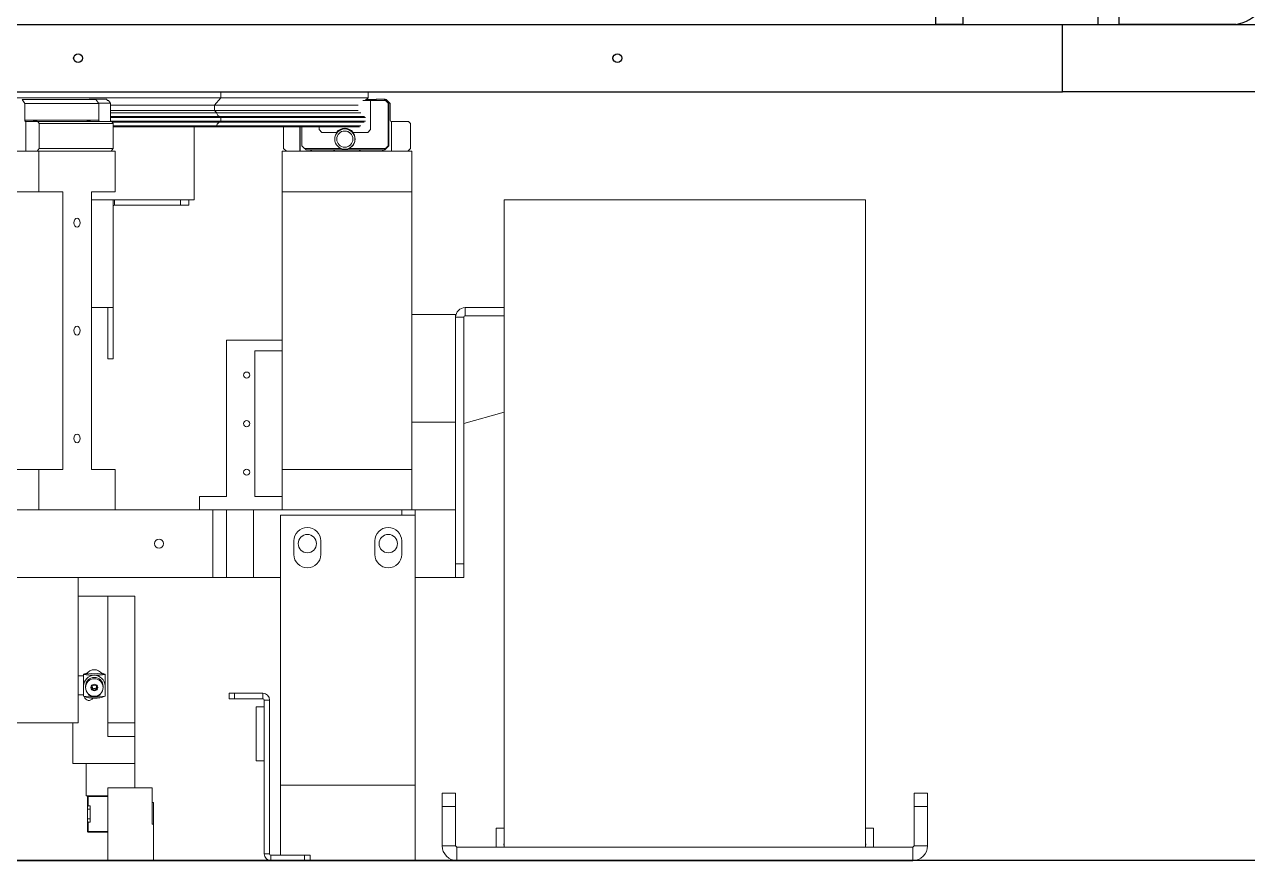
# Model space of a CAD drawing. Extents: x 500 to 100500, y -14500 to 21140.
# Drawn here: x 7866.6 to 8320.2, y -7569 to -7259 of the extents above; entities that cross this region are included whole.
import ezdxf

# ---------------------------------------------------------------- set-up
doc = ezdxf.new("R2010")
doc.units = 0
doc.linetypes.add('SLD-Solid', pattern=[0])
doc.layers.get('0').update_dxf_attribs({"linetype": 'CONTINUOUS'})
doc.layers.add('M06SMMF-001B', color=7, linetype='CONTINUOUS')
doc.layers.add('MODEL', color=7, linetype='SLD-Solid', lineweight=15)

# ---------------------------------------------------------------- blocks, each defined once
blk = doc.blocks.new('KFASDF')
blk.add_line((83405.77, -110483.79), (79585.77, -110483.79))
blk = doc.blocks.new('KCA$Cef715743')
at = {"layer": 'M06SMMF-001B', "color": 1}
blk.add_line((175.5, 3), (1394.5, 3), dxfattribs=at)
at = {"layer": 'MODEL', "color": 1}
for p, q in [((1450, 288), (1450, 313)), ((1450, 288), (120, 288)), ((1137.91, 285.8), (785, 285.8)), ((1137.91, 285.8), (1135.57, 283.1)), ((1137.91, 288), (1137.91, 285.8)), ((1192.5, 285.8), (1137.91, 285.8)), ((1191.5, 284.8), (1192.5, 285.8)), ((1192.5, 285.8), (1192.5, 288)), ((1570, 288), (1450, 288)), ((1065.25, 283.7), (1064.24, 285.2)), ((1064.24, 285.2), (1091.55, 285.2)), ((1065.25, 277.5), (1065.25, 283.7)), ((1065.25, 283.7), (1092.65, 283.7)), ((1089.08, 285.2), (1089.08, 285.3)), ((1089.08, 285.3), (1091.21, 285.3)), ((1091.21, 285.3), (1091.29, 285.2)), ((1095.54, 285.3), (1091.21, 285.3)), ((1091.55, 285.2), (1092.65, 283.7)), ((1096.98, 283.8), (1092.58, 283.8)), ((1092.65, 283.7), (1092.65, 277.5)), ((1095.54, 285.3), (1095.91, 284.8)), ((1096.24, 284.8), (1095.91, 284.8)), ((1096.24, 284.8), (1096.98, 283.8)), ((1096.98, 277), (1096.98, 283.8)), ((1135.57, 283.1), (1096.98, 283.1)), ((1135.57, 283.1), (1135.57, 281.16)), ((1188.85, 283.1), (1135.57, 283.1)), ((1190.55, 284.8), (1193.38, 284.8)), ((1192.26, 285.2), (1192.06, 285)), ((1192.06, 285), (1192.06, 284.8)), ((1195.58, 285.2), (1192.26, 285.2)), ((1193.38, 284.8), (1193.46, 284.8)), ((1193.38, 284.8), (1193.38, 274)), ((1193.46, 274), (1193.46, 284.8)), ((1193.46, 284.8), (1198.96, 284.8)), ((1195.58, 284.8), (1195.58, 285.3)), ((1198.48, 285.3), (1195.58, 285.3)), ((1198.48, 285.3), (1198.98, 284.8)), ((1198.48, 285.3), (1198.76, 285.3)), ((1198.76, 285.3), (1198.86, 285.2)), ((1198.86, 285.2), (1200.26, 283.8)), ((1199.21, 285.2), (1198.86, 285.2)), ((1198.96, 284.8), (1199.96, 283.8)), ((1198.96, 284.8), (1198.98, 284.8)), ((1200.71, 283.7), (1199.21, 285.2)), ((1199.96, 283.8), (1200.26, 283.8)), ((1199.96, 268), (1199.96, 283.8)), ((1200.26, 283.8), (1200.26, 268)), ((1200.71, 277.5), (1200.71, 283.7)), ((1069.05, 277.5), (1065.25, 277.5)), ((1065.62, 277), (1065.59, 277)), ((1065.62, 266), (1065.62, 277)), ((1065.62, 277), (1070.04, 277)), ((1088.85, 277.5), (1069.05, 277.5)), ((1070.54, 276.3), (1070.04, 277)), ((1097.48, 277), (1070.04, 277)), ((1092.65, 277.5), (1088.85, 277.5)), ((1096.98, 281.16), (1188.85, 281.16)), ((1096.98, 280.21), (1189.8, 280.21)), ((1137.55, 278.87), (1096.98, 278.87)), ((1096.98, 278.46), (1191.54, 278.46)), ((1137.91, 277.15), (1096.98, 277.15)), ((1097.48, 277), (1097.97, 276.3)), ((1097.67, 276.73), (1191.13, 276.73)), ((1136.39, 280.21), (1135.57, 281.16)), ((1137.54, 276.73), (1137.91, 277.15)), ((1137.91, 278.46), (1137.55, 278.87)), ((1191.14, 278.87), (1137.55, 278.87)), ((1137.91, 277.15), (1137.91, 278.46)), ((1191.54, 277.15), (1137.91, 277.15)), ((1201.25, 277), (1201.21, 277)), ((1201.25, 266), (1201.25, 277)), ((1201.25, 277), (1207.51, 277)), ((1208.21, 276.3), (1207.51, 277)), ((1070.54, 276.3), (1070.54, 267)), ((1070.54, 276.3), (1097.97, 276.3)), ((1097.97, 276.3), (1097.97, 267)), ((1136.39, 275.41), (1097.97, 275.41)), ((1136.04, 275), (1097.97, 275)), ((1128, 275), (1128, 248)), ((1136.04, 275), (1136.39, 275.41)), ((1189.4, 275), (1136.04, 275)), ((1189.8, 275.41), (1136.39, 275.41)), ((1161.21, 267), (1161.21, 275)), ((1167.23, 275), (1167.23, 266)), ((1167.29, 275), (1167.29, 266)), ((1167.99, 275), (1167.99, 268)), ((1174.4, 274), (1174.4, 275)), ((1174.4, 274), (1175.39, 273)), ((1180.77, 273), (1175.39, 273)), ((1180.85, 273), (1180.77, 273)), ((1183.91, 273.5), (1183.89, 273.5)), ((1183.97, 274.25), (1183.91, 274.25)), ((1192.38, 273), (1187.01, 273)), ((1193.38, 274), (1192.38, 273)), ((1192.47, 273), (1192.38, 273)), ((1192.47, 273), (1193.46, 274)), ((1193.38, 274), (1193.46, 274)), ((1208.21, 276.3), (1208.21, 267)), ((1168.99, 267), (1167.99, 268)), ((1200.26, 268), (1198.76, 266.5)), ((1199.96, 268), (1198.96, 267)), ((1199.96, 268), (1200.26, 268)), ((1036.52, 266), (1070.47, 266)), ((1069.83, 266), (1070.54, 267)), ((1070.47, 251), (1070.47, 266)), ((1070.47, 266), (1098.75, 266)), ((1070.54, 267), (1097.97, 267)), ((1097.97, 267), (1097.27, 266)), ((1098.75, 266), (1098.75, 251)), ((1160.71, 251), (1160.71, 266)), ((1160.71, 266), (1208.71, 266)), ((1162.21, 266), (1161.21, 267)), ((1182.56, 267), (1168.99, 267)), ((1169.01, 267), (1169.53, 266.5)), ((1169.53, 266.5), (1198.5, 266.5)), ((1171.21, 266), (1171.71, 266.5)), ((1179.71, 266.5), (1180.21, 266)), ((1183.89, 267.5), (1183.91, 267.5)), ((1183.91, 266.75), (1183.97, 266.75)), ((1198.96, 267), (1185.32, 267)), ((1189.21, 266), (1189.71, 266.5)), ((1197.71, 266.5), (1198.21, 266)), ((1198.5, 266.5), (1198.98, 267)), ((1198.5, 266.5), (1198.76, 266.5)), ((1198.98, 267), (1198.96, 267)), ((1207.21, 266), (1208.21, 267)), ((1208.71, 251), (1208.71, 266)), ((1070.47, 251), (1036.52, 251)), ((1070.47, 251), (1079.3, 251)), ((1079.3, 251), (1079.3, 148)), ((1089.91, 251), (1098.75, 251)), ((1089.91, 148), (1089.91, 251)), ((1208.71, 251), (1160.71, 251)), ((1160.71, 251), (1160.71, 148)), ((1208.71, 251), (1208.71, 148)), ((1089.91, 248), (1128, 248)), ((1098, 208), (1098, 248)), ((1098.5, 248), (1098.5, 246)), ((1098.5, 246), (1123, 246)), ((1123, 246), (1123, 248)), ((1126, 246), (1123, 246)), ((1126, 248), (1126, 246)), ((1377, 248), (1243, 248)), ((1243, 248), (1243, 8)), ((1377, 248), (1377, 8)), ((1095.96, 208), (1089.91, 208)), ((1089.92, 208), (1089.92, 148)), ((1098, 208), (1095.96, 208)), ((1096, 208), (1096, 189)), ((1098, 208), (1098, 189)), ((1208.71, 205.5), (1225, 205.5)), ((1225, 205.5), (1225, 204.5)), ((1228, 204.5), (1225, 204.5)), ((1225, 113), (1225, 204.5)), ((1228, 113), (1228, 204.5)), ((1228.5, 208), (1228.5, 205)), ((1228.5, 208), (1243, 208)), ((1228.5, 205), (1243, 205)), ((1160.71, 196), (1140, 196)), ((1140, 138), (1140, 196)), ((1160.71, 192), (1150.5, 192)), ((1150.5, 192), (1150.5, 138)), ((1098, 189), (1096, 189)), ((1228, 165), (1243, 169.29)), ((1225, 165.5), (1208.71, 165.5)), ((1070.47, 148), (1036.52, 148)), ((1070.47, 133), (1070.47, 148)), ((1079.3, 148), (1070.47, 148)), ((1098.75, 148), (1089.91, 148)), ((1098.76, 148), (1098.75, 148)), ((1098.75, 148), (1098.75, 133)), ((1098.76, 133), (1098.76, 148)), ((1160.71, 133), (1160.71, 148)), ((1208.71, 148), (1160.71, 148)), ((1208.71, 133), (1208.71, 148)), ((1130, 138), (1130, 133)), ((1130, 138), (1140, 138)), ((1150.5, 138), (1160.71, 138)), ((435, 133), (1135, 133)), ((1135, 108), (1135, 133)), ((1135, 133), (1140, 133)), ((1140, 133), (1140, 108)), ((1140, 133), (1150, 133)), ((1150, 133), (1150, 108)), ((1150, 133), (1205, 133)), ((1205, 131), (1205, 133)), ((1205, 133), (1210, 133)), ((1225, 133), (1210, 133)), ((1210, 133), (1210, 131)), ((1225, 133), (1225, 108)), ((1210, 131), (1160, 131)), ((1160, 31), (1160, 131)), ((1210, 31), (1210, 131)), ((1165, 121.5), (1165, 116.5)), ((1175, 116.5), (1175, 121.5)), ((1195, 121.5), (1195, 116.5)), ((1205, 116.5), (1205, 121.5)), ((1225, 113), (1228, 113)), ((1228, 113), (1228, 108)), ((435, 108), (1135, 108)), ((995, 108), (1085, 108)), ((1085, 108), (1085, 54)), ((1140, 108), (1135, 108)), ((1150, 108), (1140, 108)), ((1150, 108), (1160, 108)), ((1225, 108), (1210, 108)), ((1228, 108), (1225, 108)), ((1096, 101), (1085, 101)), ((1096, 101), (1096, 49)), ((1096, 101), (1106, 101)), ((1106, 54), (1106, 101)), ((1087, 71.5), (1085, 71.5)), ((1087, 72), (1087, 71.99)), ((1087, 71.99), (1087, 67.72)), ((1095, 71.99), (1095, 72)), ((1095, 67.72), (1095, 71.99)), ((1085, 64.5), (1087, 64.5)), ((1087, 67.72), (1087, 64)), ((1087.75, 67.65), (1087.75, 67.17)), ((1089.75, 67.17), (1089.75, 67.13)), ((1092.25, 67.13), (1092.25, 67.17)), ((1094.25, 67.17), (1094.25, 67.65)), ((1094.99, 63.99), (1095, 64)), ((1095, 64), (1095, 67.72)), ((1141, 63), (1141, 65)), ((1141, 65), (1143, 65)), ((1143, 65), (1143, 63)), ((1153.5, 65), (1143, 65)), ((1153.5, 63), (1153.5, 65)), ((1143, 63), (1141, 63)), ((1153.5, 63), (1143, 63)), ((1151, 40), (1151, 60)), ((1151, 60), (1154, 60)), ((1154, 5.5), (1154, 62.5)), ((1156, 62.5), (1154, 62.5)), ((1156, 5.5), (1156, 62.5)), ((1085, 54), (1000, 54)), ((1083, 54), (1083, 39)), ((1096, 54), (1106, 54)), ((1106, 54), (1106, 49)), ((1096, 49), (1106, 49)), ((1106, 49), (1106, 39)), ((1106, 39), (1083, 39)), ((1088, 39), (1088, 27)), ((1088, 39), (1106, 39)), ((1106, 39), (1106, 30)), ((1151, 40), (1154, 40)), ((1096, 3), (1096, 30)), ((1096, 30), (1112.5, 30)), ((1112.5, 30), (1112.5, 16.5)), ((1160, 5), (1160, 31)), ((1210, 31), (1160, 31)), ((1210, 3), (1210, 31)), ((1220, 23), (1220, 28)), ((1220, 28), (1225, 28)), ((1225, 28), (1225, 23)), ((1395, 28), (1400, 28)), ((1395, 23), (1395, 28)), ((1400, 28), (1400, 23)), ((1088, 27), (1096, 27)), ((1088.62, 26.87), (1088.5, 26.75)), ((1088.5, 22.95), (1088.5, 26.75)), ((1088.5, 22.09), (1088.5, 22.95)), ((1088.62, 26.87), (1088.75, 27)), ((1088.75, 26.75), (1088.62, 26.87)), ((1096, 26.75), (1088.75, 26.75)), ((1088.75, 26.75), (1088.75, 23.25)), ((1088.75, 23.25), (1089.5, 23.25)), ((1089.5, 23.25), (1089.5, 17.25)), ((1112.5, 16.5), (1112.5, 24.5)), ((1112.5, 24.5), (1112.9, 24.5)), ((1112.9, 16.5), (1112.9, 24.5)), ((1220, 8.5), (1220, 23)), ((1225, 23), (1220, 23)), ((1225, 8.5), (1225, 23)), ((1400, 23), (1395, 23)), ((1395, 23), (1395, 8.5)), ((1400, 23), (1400, 8.5)), ((1089.5, 22.09), (1088.5, 22.09)), ((1088.5, 18.41), (1088.5, 22.09)), ((1088.5, 17.55), (1088.5, 18.41)), ((1088.5, 18.41), (1089.5, 18.41)), ((1088.5, 13.75), (1088.5, 17.55)), ((1088.62, 13.63), (1088.5, 13.75)), ((1088.62, 13.63), (1088.75, 13.75)), ((1088.75, 13.5), (1088.62, 13.63)), ((1088.75, 17.25), (1088.75, 13.75)), ((1089.5, 17.25), (1088.75, 17.25)), ((1088.75, 13.75), (1096, 13.75)), ((1112.5, 16.5), (1112.9, 16.5)), ((1112.5, 16.5), (1113, 16.5)), ((1113, 16.5), (1113, 3)), ((1240, 15), (1240, 8)), ((1243, 15), (1240, 15)), ((1380, 15), (1377, 15)), ((1380, 8), (1380, 15)), ((1096, 13.5), (1088.75, 13.5)), ((1154, 5.5), (1156, 5.5)), ((1156.5, 5), (1156.5, 3)), ((1169, 5), (1156.5, 5)), ((1169, 3), (1169, 5)), ((1169, 5), (1171, 5)), ((1171, 5), (1171, 3)), ((1220, 8.5), (1225, 8.5)), ((1225.5, 8), (1225.5, 3)), ((1394.5, 8), (1225.5, 8)), ((1394.5, 3), (1394.5, 8)), ((1395, 8.5), (1400, 8.5))]:
    blk.add_line(p, q, dxfattribs=at)
at = {"layer": 'MODEL', "color": 1, "flags": 128}
for points in [[(1098, 247.95), (1098.01, 247.95), (1098.5, 248)], [(1085.77, 239.5), (1085.69, 240.13), (1085.43, 240.67), (1085.05, 241.02), (1084.61, 241.15), (1084.16, 241.02), (1083.78, 240.67), (1083.53, 240.13), (1083.44, 239.5), (1083.53, 238.87), (1083.78, 238.33), (1084.16, 237.98), (1084.61, 237.85), (1085.05, 237.98), (1085.43, 238.33), (1085.69, 238.87), (1085.77, 239.5)], [(1085.77, 199.5), (1085.69, 200.13), (1085.43, 200.67), (1085.05, 201.02), (1084.61, 201.15), (1084.16, 201.02), (1083.78, 200.67), (1083.53, 200.13), (1083.44, 199.5), (1083.53, 198.87), (1083.78, 198.33), (1084.16, 197.98), (1084.61, 197.85), (1085.05, 197.98), (1085.43, 198.33), (1085.69, 198.87), (1085.77, 199.5)], [(1085.77, 159.5), (1085.69, 160.13), (1085.43, 160.67), (1085.05, 161.02), (1084.61, 161.15), (1084.16, 161.02), (1083.78, 160.67), (1083.53, 160.13), (1083.44, 159.5), (1083.53, 158.87), (1083.78, 158.33), (1084.16, 157.98), (1084.61, 157.85), (1085.05, 157.98), (1085.43, 158.33), (1085.69, 158.87), (1085.77, 159.5)], [(1087.01, 72.01), (1087.01, 72.01), (1087.01, 72.01), (1087.01, 72.01), (1087, 72), (1087, 72), (1087, 72), (1087, 72), (1087, 72)], [(1095, 72), (1095, 72), (1095, 72), (1095, 72), (1095, 72), (1094.99, 72.01), (1094.99, 72.01), (1094.99, 72.01), (1094.99, 72.01)], [(1087, 64), (1087.01, 63.99), (1087.02, 63.98), (1087.04, 63.96), (1087.05, 63.95), (1087.06, 63.94), (1087.07, 63.93), (1087.09, 63.92), (1087.1, 63.9)], [(1087, 64), (1087, 64), (1087, 64), (1087, 64), (1087, 64), (1087.01, 63.99), (1087.01, 63.99), (1087.01, 63.99), (1087.01, 63.99)], [(1094.9, 63.9), (1094.91, 63.92), (1094.93, 63.93), (1094.94, 63.94), (1094.95, 63.95), (1094.96, 63.96), (1094.98, 63.98), (1094.99, 63.99), (1095, 64)], [(1243, 9.64), (1242.9, 9), (1243, 8.36)], [(1377, 8.36), (1377.1, 9), (1377, 9.64)]]:
    blk.add_lwpolyline(points, dxfattribs=at)
at = {"layer": 'MODEL', "color": 1}
for centre, radius in [((1085, 300.5), 1.65), ((1285, 300.5), 1.65), ((1183.91, 270.5), 3.75), ((1147.5, 183), 1.13), ((1147.5, 165), 1.13), ((1147.5, 147), 1.13), ((1170, 120.5), 3.4), ((1200, 120.5), 3.4), ((1115, 120.5), 1.65), ((1091, 67.17), 3.25), ((1091, 67.14), 1.25), ((1091, 67.13), 0.899)]:
    blk.add_circle(centre, radius, dxfattribs=at)
for centre, radius, start, end in [((1201.21, 277.5), 0.5, 180, 270), ((1183.89, 270.51), 3.99, 38.6501, 141.3499), ((1183.97, 270.51), 3.99, 90.003, 141.3478), ((1183.89, 270.5), 3, 90.0434, 269.9566), ((1183.88, 270.5), 3, 270.0373, 89.9627), ((1183.91, 270.5), 3, 359.9733, 89.9811), ((1183.97, 270.5), 3.75, 359.9702, 89.9787), ((1183.91, 270.5), 3, 270.046, 0.0087), ((1183.97, 270.5), 3.75, 270.0221, 0.0362), ((1098.5, 245.5), 0.5, 90, 180), ((1228.5, 204.5), 3.5, 90, 180), ((1228.5, 204.5), 0.5, 90, 180), ((1170, 121.5), 5, 0, 180), ((1200, 121.5), 5, 0, 180), ((1170, 116.5), 5, 180, 0), ((1200, 116.5), 5, 180, 0), ((1088.8, 69.43), 3.16, 96.1265, 122.4822), ((1091, 70.49), 3.28, 31.1194, 148.8806), ((1093.2, 69.43), 3.16, 57.5302, 83.8611), ((1090, 57.63), 14.67, 86.107, 101.8176), ((1091, 68), 5.66, 133.5944, 135), ((1090.01, 86.37), 14.69, 258.1866, 273.8752), ((1090.99, 67.72), 3.99, 89.9274, 179.9358), ((1091, 67.65), 3.25, 0.0956, 179.9044), ((1091, 67.17), 1.25, 0.0698, 179.9302), ((1092, 57.63), 14.67, 78.1847, 93.8917), ((1091.99, 86.37), 14.69, 266.1261, 281.8111), ((1091, 67.72), 4, 0.071, 90.0726), ((1091, 68), 5.66, 45, 46.4056), ((1090.05, 80.02), 16.32, 259.2627, 273.3391), ((1090.14, 69.6), 6.43, 241.1516, 277.6658), ((1089, 64), 1.65, 189.4073, 332.4781), ((1091, 67.75), 4.02, 235.5066, 269.9538), ((1091, 67.67), 0.901, 197.2751, 342.7249), ((1091, 67.74), 4, 269.9753, 304.5024), ((1091.95, 80.03), 16.32, 266.6624, 280.7349), ((1091.86, 69.6), 6.43, 262.3388, 298.8413), ((1153.5, 62.5), 2.5, 0, 90), ((1153.5, 62.5), 0.5, 0, 90), ((1089.85, 22.09), 1.6, 133.4325, 147.5383), ((1089.85, 18.41), 1.6, 212.4617, 226.5675), ((1156.5, 5.5), 2.5, 180, 270), ((1156.5, 5.5), 0.5, 180, 270), ((1225.5, 8.5), 5.5, 180, 270), ((1225.5, 8.5), 0.5, 180, 270), ((1394.5, 8.5), 5.5, 270, 0), ((1394.5, 8.5), 0.5, 270, 0)]:
    blk.add_arc(centre, radius, start, end, dxfattribs=at)
for centre, ratio in [((1065.59, 277.5), 0.676234), ((1093.02, 277.5), 0.73798)]:
    blk.add_ellipse(centre, major_axis=(0, 0.5), ratio=ratio, start_param=1.570796, end_param=3.141593, dxfattribs=at)
for points, knots in [([(1069.05, 277.5), (1069.05, 277.5), (1068.83, 277.37), (1068.52, 277.17), (1068.31, 277.01), (1068.25, 277), (1068.23, 277)], [0, 0, 0, 0, 0.005999, 0.558189, 0.890394, 1, 1, 1, 1]), ([(1070.58, 277), (1070.41, 277.01), (1069.96, 277.06), (1069.45, 277.28), (1069.14, 277.44), (1069.05, 277.5), (1069.05, 277.5)], [0, 0, 0, 0, 0.275916, 0.773795, 0.994002, 1, 1, 1, 1]), ([(1088.85, 277.5), (1088.85, 277.5), (1088.63, 277.37), (1088.32, 277.17), (1088.11, 277.01), (1088.05, 277), (1088.03, 277)], [0, 0, 0, 0, 0.0059997, 0.5581263, 0.8903781, 1, 1, 1, 1]), ([(1090.38, 277), (1090.21, 277.01), (1089.76, 277.06), (1089.25, 277.28), (1088.94, 277.44), (1088.85, 277.5), (1088.85, 277.5)], [0, 0, 0, 0, 0.2758567, 0.7738442, 0.9940035, 1, 1, 1, 1]), ([(1136.39, 280.21), (1136.43, 280.04), (1136.5, 279.69), (1136.78, 279.27), (1137.14, 278.97), (1137.42, 278.9), (1137.55, 278.87)], [0, 0, 0, 0, 0.257989, 0.515712, 0.773754, 1, 1, 1, 1]), ([(1136.39, 280.21), (1136.43, 280.04), (1136.5, 279.69), (1136.78, 279.27), (1137.14, 278.97), (1137.42, 278.9), (1137.55, 278.87)], [0, 0, 0, 0, 0.257989, 0.515712, 0.773754, 1, 1, 1, 1]), ([(1137.54, 276.73), (1137.39, 276.69), (1137.1, 276.61), (1136.73, 276.27), (1136.48, 275.86), (1136.42, 275.55), (1136.39, 275.41)], [0, 0, 0, 0, 0.261405, 0.522885, 0.784282, 1, 1, 1, 1]), ([(1137.54, 276.73), (1137.39, 276.69), (1137.1, 276.61), (1136.73, 276.27), (1136.48, 275.86), (1136.42, 275.55), (1136.39, 275.41)], [0, 0, 0, 0, 0.261405, 0.522885, 0.784282, 1, 1, 1, 1])]:
    blk.add_open_spline(points, degree=3, knots=knots, dxfattribs=at)
blk = doc.blocks.new('LP R')
at = {"color": 2}
for p, q in [((15593.69, -93832.04), (16923.69, -93832.04)), ((16923.69, -93857.04), (16923.69, -93832.04)), ((16923.69, -93832.04), (17043.69, -93832.04)), ((15593.69, -93857.04), (16923.69, -93857.04)), ((17043.69, -93857.04), (16923.69, -93857.04))]:
    blk.add_line(p, q, dxfattribs=at)
for centre in [(16558.69, -93844.54), (16758.69, -93844.54)]:
    blk.add_circle(centre, 1.65, dxfattribs=at)
blk = doc.blocks.new('KJauto change f')
at = {"color": 5}
for p, q in [((31939.25, -79530.88, 43.99), (31939.25, -79498.88, 43.99)), ((31871.25, -79530.88, 43.99), (31871.25, -79515.88, 43.99)), ((31881.25, -79515.88, 43.99), (31881.25, -79530.88, 43.99)), ((31931.25, -79515.88, 43.99), (31931.25, -79530.88, 43.99)), ((31881.25, -79530.88, 43.99), (31871.25, -79530.88, 43.99)), ((31881.25, -79530.88, 43.99), (31931.25, -79530.88, 43.99)), ((31931.25, -79530.88, 43.99), (31939.25, -79530.88, 43.99)), ((31982.63, -79530.88, 43.99), (31939.25, -79530.88, 43.99))]:
    blk.add_line(p, q, dxfattribs=at)
blk.add_arc((31978.25, -79511.88, 43.99), 19.5, 283.0028, 314.1146, dxfattribs=at)

msp = doc.modelspace()

# ---------------------------------------------------------------- block references
for name, p in [('KJauto change f', (-23666.65, 72271.84, -119.8)), ('KFASDF', (-73909.27, 102914.75, -75.82))]:
    msp.add_blockref(name, p)
at = {"color": 0}
msp.add_blockref('LP R', (-8672.2, 86573, -75.82), dxfattribs=at)
at = {"layer": 'M06SMMF-001B'}
msp.add_blockref('KCA$Cef715743', (6801.5, -7572.04, -75.82), dxfattribs=at)

doc.saveas('drawing.dxf')
